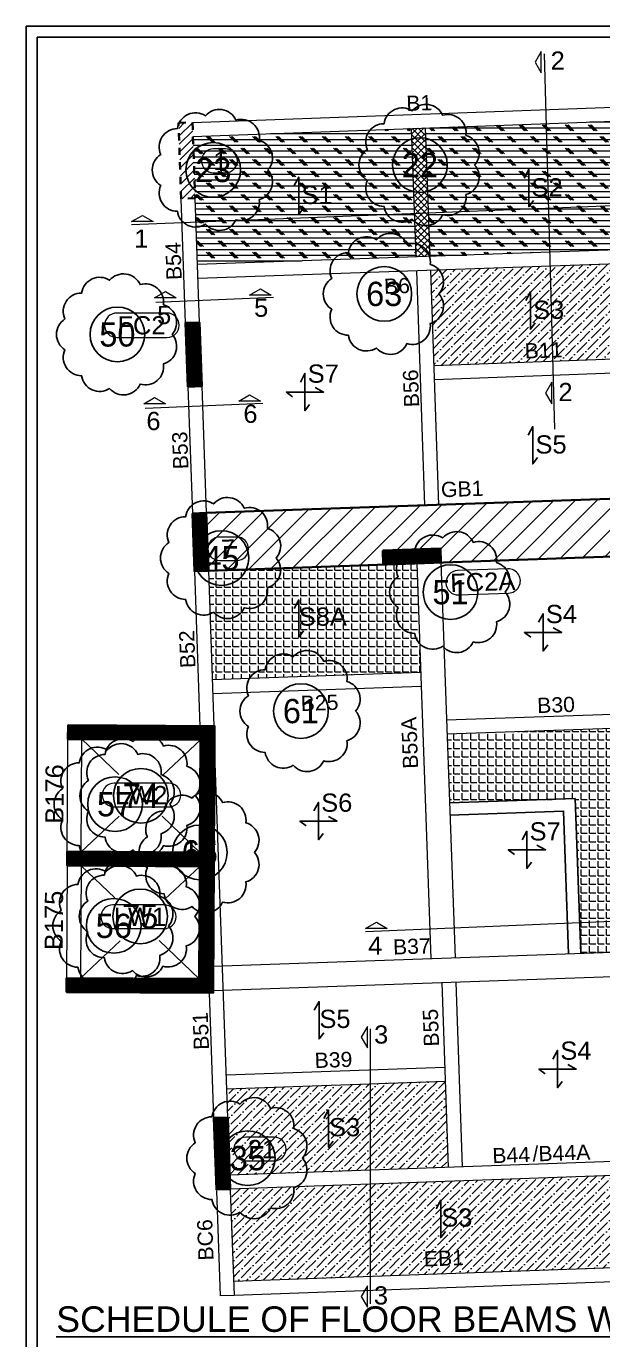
# Model space of a CAD drawing. Header units: millimetres. Extents: x 7675 to 3049577, y -133733 to 101877.
# Drawn here: x 2898307 to 2907792, y 77025 to 98635 of the extents above; entities that cross this region are included whole.
import ezdxf
from ezdxf.enums import TextEntityAlignment as Align

# ---------------------------------------------------------------- set-up
doc = ezdxf.new("R2010")
doc.units = ezdxf.units.MM
doc.header["$LTSCALE"] = 600
doc.linetypes.add('$0$DASHED2', pattern=[0.375, 0.25, -0.125])
doc.linetypes.add('Hidden', pattern=[4, 2, -2])
for name, color, linetype, lineweight in [('BEAM', 191, 'Continuous', 20), ('BEAM NO (H)', 121, 'Continuous', 20), ('BEAM NO (V)', 121, 'Continuous', 20), ('COL HATCH', 67, 'Continuous', 25), ('colno', 11, 'Continuous', 15), ('COLUMN', 84, 'Continuous', 30), ('GIRDER BEAM', 4, 'Continuous', 30), ('HATCH LIGHT_MOFA', 253, 'Continuous', 0), ('MAIN TEXT', 6, 'Continuous', 25), ('RC PARDI HATCH', 8, 'Continuous', 13), ('RCC PARDI', 2, 'Continuous', 20), ('sec', 2, 'Continuous', 13), ('SLAB', 1, 'Continuous', 25), ('SLAB MARK', 241, 'Continuous', 25), ('SLAB NO', 52, 'Continuous', 25), ('void', 45, 'Continuous', 18)]:
    doc.layers.add(name, color=color, linetype=linetype, lineweight=lineweight)
doc.layers.add('S-QUERY-NOTE', color=4, linetype='Continuous')
doc.layers.add('S-QUERY-WARNING', color=30, linetype='Continuous')
doc.styles.add('ARIAL', font='arial.ttf')
pattern_1 = [(44.684425, (2222075.1, -75728.195), (-10.0469908, 10.15827899), [])]
pattern_2 = [(45, (46286.416, -179883.063), (-10.60660172, 10.60660172), [])]
pattern_3 = [(0, (0, 0), (0, 95.25), []), (135, (47.62, -47.62), (-190.500082, -190.500082), [134.7039, -134.7039]), (135, (71.44, -47.62), (-190.500082, -190.500082), [134.7039, -134.7039]), (135, (95.25, -47.62), (-190.500082, -190.500082), [134.7039, -134.7039])]
pattern_4 = [(0, (0, 0), (0, 139.7), [101.6, -38.1]), (90, (0, 0), (-139.7, 9e-15), [101.6, -38.1])]

msp = doc.modelspace()

# ---------------------------------------------------------------- hatches: boundary and pattern name
at = {"layer": 'COL HATCH', "ltscale": 0.001}
h = msp.add_hatch(dxfattribs=at)
h.set_pattern_fill('ANSI31', color=99, scale=30, style=0)
h.paths.add_polyline_path([(2901042, 97053), (2900812, 97047), (2900857, 95798), (2901086, 95804)])
at = {"layer": 'COL HATCH'}
h = msp.add_hatch(dxfattribs=at)
h.set_pattern_fill('ANSI31', color=256, scale=120)
h.set_pattern_definition(pattern_2)
h.paths.add_polyline_path([(2901159, 93761), (2900929, 93753), (2900966, 92704), (2901196, 92712)])
at = {"layer": 'COL HATCH', "lineweight": 0}
h = msp.add_hatch(dxfattribs=at)
h.set_pattern_fill('ANSI31', color=256, scale=4.5, angle=359.6844)
h.set_pattern_definition(pattern_1)
h.paths.add_polyline_path([(2901270, 90627), (2901040, 90619), (2901074, 89669), (2901304, 89678)])
at = {"layer": 'COL HATCH'}
h = msp.add_hatch(dxfattribs=at)
h.set_pattern_fill('ANSI31', color=256, scale=120)
h.set_pattern_definition(pattern_2)
h.paths.add_polyline_path([(2904174, 90010), (2905123, 90043), (2905131, 89813), (2904182, 89780)])
at = {"layer": 'COL HATCH', "lineweight": 0}
h = msp.add_hatch(dxfattribs=at)
h.set_pattern_fill('ANSI31', color=256, scale=4.5, angle=359.6844)
h.set_pattern_definition(pattern_1)
h.paths.add_polyline_path([(2901163, 85043), (2898983, 85055), (2898982, 84825), (2901162, 84813), (2901152, 82963), (2898972, 82975), (2898971, 82745), (2901381, 82732), (2901405, 87122), (2898995, 87135), (2898993, 86905), (2901173, 86893)])
h = msp.add_hatch(dxfattribs=at)
h.set_pattern_fill('ANSI31', color=256, scale=4.5, angle=359.6844)
h.set_pattern_definition(pattern_1)
h.paths.add_polyline_path([(2901623, 80683), (2901393, 80675), (2901435, 79496), (2901665, 79504)])
at = {"layer": 'GIRDER BEAM', "lineweight": 20}
h = msp.add_hatch(dxfattribs=at)
h.set_pattern_fill('ANSI31', color=150, scale=2000)
h.set_pattern_definition([(45, (2491303.62, 332757.3), (-176.7767, 176.7767), [])])
h.paths.add_polyline_path([(2901270, 90627), (2908696, 90890), (2908729, 89941), (2901304, 89678)])
at = {"layer": 'HATCH LIGHT_MOFA', "true_color": 0x636466, "transparency": 33554687}
h = msp.add_hatch(dxfattribs=at)
h.set_pattern_fill('CORK', color=251, scale=30)
h.set_pattern_definition(pattern_3)
h.paths.add_polyline_path([(2906859, 97034), (2904878, 96962), (2904929, 95567), (2906898, 95644)])
h.paths.add_polyline_path([(2908476, 97092), (2906859, 97034), (2906898, 95644), (2908525, 95708)])
h.paths.add_polyline_path([(2906898, 95644), (2904929, 95567), (2904955, 94848), (2906919, 94917)])
h.paths.add_polyline_path([(2908525, 95708), (2906898, 95644), (2906919, 94917), (2908191, 94962), (2908551, 94974)])
h.paths.add_polyline_path([(2906542, 95752), (2907210, 95752), (2907210, 96217), (2906542, 96217)], flags=9)
h.paths.add_polyline_path([(2908554, 95746), (2908526, 96554), (2908138, 96540), (2908167, 95732)], flags=9)
h = msp.add_hatch(dxfattribs=at)
h.set_pattern_fill('CORK', color=251, scale=30)
h.set_pattern_definition(pattern_3)
h.paths.add_polyline_path([(2901050, 96823), (2904648, 96954), (2904725, 94840), (2901125, 94714)])
at = {"layer": 'HATCH LIGHT_MOFA'}
h = msp.add_hatch(dxfattribs=at)
h.set_pattern_fill('ANSI36', color=256, scale=30)
h.paths.add_polyline_path([(2904963, 94619), (2908559, 94745), (2908614, 93187), (2905018, 93051)])
h = msp.add_hatch(dxfattribs=at)
h.set_pattern_fill('ANGLE', color=256, scale=20)
h.set_pattern_definition(pattern_4)
h.paths.add_polyline_path([(2902573, 89723), (2901304, 89678), (2901367, 87889), (2904795, 88009), (2904732, 89799), (2901304, 89678), (2901284, 89677), (2902553, 89722)])
h = msp.add_hatch(dxfattribs=at)
h.set_pattern_fill('ANGLE', color=256, scale=20)
h.set_pattern_definition(pattern_4)
h.paths.add_polyline_path([(2907431, 83377), (2908960, 83441), (2908932, 84241), (2908878, 85740), (2908830, 87120), (2905231, 86992), (2905272, 85856), (2907341, 85929)])
h = msp.add_hatch(dxfattribs=at)
h.set_pattern_fill('ANSI36', color=256, scale=30)
edge = h.paths.add_edge_path()
edge.add_line((2905130, 81278), (2901606, 81153))
edge.add_line((2901606, 81153), (2901656, 79734))
edge.add_line((2901656, 79734), (2905250, 79860))
edge.add_line((2905250, 79860), (2905200, 81280))
h = msp.add_hatch(dxfattribs=at)
h.set_pattern_fill('ANSI36', color=256, scale=30)
edge = h.paths.add_edge_path()
edge.add_line((2909090, 79767), (2901665, 79504))
edge.add_line((2901665, 79504), (2901718, 77985))
edge.add_line((2901718, 77985), (2909144, 78247))
edge.add_line((2909144, 78247), (2909090, 79767))
at = {"layer": 'RC PARDI HATCH'}
h = msp.add_hatch(dxfattribs=at)
h.set_pattern_fill('ANSI37', color=256, scale=600)
h.set_pattern_definition([(45, (2894726.755, 206159.45), (-53.03301, 53.03301), []), (135, (2894726.755, 206159.45), (-53.03301, -53.03301), [])])
h.paths.add_polyline_path([(2904878, 96962), (2904648, 96954), (2904725, 94840), (2904955, 94849)])

# ---------------------------------------------------------------- linework, layer by layer
at = {"color": 5}
msp.add_lwpolyline([(2974419, 45004), (2974419, 98635), (2898307, 98635), (2898307, 45004)], close=True, dxfattribs=at)
at = {"color": 6}
msp.add_lwpolyline([(2974239, 45184), (2974239, 98455), (2898487, 98455), (2898487, 45184)], close=True, dxfattribs=at)
at = {"layer": 'BEAM'}
for p, q in [((2901042, 97053), (2908467, 97322)), ((2901050, 96823), (2908476, 97092)), ((2900929, 93753), (2900857, 95798)), ((2901159, 93761), (2901087, 95806)), ((2908191, 94962, 11196), (2901125, 94714, 11196)), ((2908199, 94732, 11196), (2901133, 94485, 11196)), ((2904868, 90755, 0), (2904733, 94611, 0)), ((2905098, 90763, 0), (2904963, 94619, 0)), ((2905018, 93051, 0), (2908614, 93187, 0)), ((2905026, 92822, 0), (2908623, 92957, 0)), ((2901196, 92712), (2901270, 90627)), ((2900966, 92704), (2901040, 90619)), ((2904732, 89799, 0), (2904962, 83293, 0)), ((2905131, 89813, 0), (2905362, 83308, 0)), ((2901074, 89669), (2901165, 87114)), ((2901304, 89678), (2901395, 87122)), ((2901367, 87889, 0), (2904795, 88009, 0)), ((2901375, 87659, 0), (2904803, 87779, 0)), ((2905222, 87222), (2908821, 87349)), ((2901623, 80683, -1), (2901395, 87122, -2)), ((2905230, 86992), (2908830, 87120)), ((2898983, 85055, -2), (2898993, 86905, -2)), ((2899213, 85054, -2), (2899223, 86904, -2)), ((2898983, 84826, -2), (2898971, 82976, -2)), ((2899213, 84824, -2), (2899201, 82974, -2)), ((2901383, 83173, -2), (2908960, 83436, 0)), ((2901381, 82773, -2), (2908974, 83036, 0)), ((2905143, 82900, 0), (2905250, 79860, 0)), ((2905373, 82908, 0), (2905480, 79868, 0)), ((2901393, 80675), (2901320, 82733)), ((2901598, 81383, 0), (2905192, 81510, 0)), ((2901606, 81153, 0), (2905200, 81280, 0)), ((2909082, 79994, 11196), (2901657, 79734, 11196)), ((2909090, 79764, 11196), (2901665, 79504, 11196)), ((2901436, 79476, 0), (2901497, 77747, 0)), ((2901665, 79484, 0), (2901727, 77755, 0)), ((2909144, 78248, 0), (2901719, 77985, 0)), ((2909152, 78018, 0), (2901727, 77755, 0)), ((2901727, 77755, 0), (2901497, 77747, 0))]:
    msp.add_line(p, q, dxfattribs=at)
at = {"layer": 'colno'}
for points, elevation in [([(2901385, 96617, 1), (2901385, 96226), (2901585, 96226, 1), (2901585, 96617)], 5360), ([(2901488, 90231, 1), (2901488, 89845), (2901772, 89845, 1), (2901772, 90231)], 5360), ([(2905405, 89679, 1), (2905419, 89279), (2906244, 89309, 1), (2906230, 89709)], -11196), ([(2899754, 86183, 1), (2899754, 85791), (2900653, 85791, 1), (2900653, 86183)], 5359), ([(2899732, 84181, 1), (2899732, 83789), (2900577, 83789, 1), (2900577, 84181)], 5359), ([(2901919, 80358, 1), (2901919, 79967), (2902386, 79967, 1), (2902386, 80358)], 5360)]:
    msp.add_lwpolyline(points, format="xyb", close=True, dxfattribs=dict(at, elevation=elevation))
msp.add_lwpolyline([(2899797, 93916, 1), (2899797, 93515), (2900622, 93515, 1), (2900622, 93916)], format="xyb", close=True, dxfattribs=at)
at = {"layer": 'COLUMN', "linetype": 'Hidden', "ltscale": 0.1}
msp.add_lwpolyline([(2900812, 97047), (2901042, 97053), (2901086, 95804), (2900856, 95798)], close=True, dxfattribs=at)
at = {"layer": 'COLUMN', "color": 2}
msp.add_lwpolyline([(2900929, 93753), (2901159, 93761), (2901196, 92712), (2900966, 92704)], close=True, dxfattribs=at)
at = {"layer": 'COLUMN'}
for points, elevation in [([(2901040, 90619), (2901270, 90627), (2901304, 89678), (2901074, 89669)], 0), ([(2901393, 80675), (2901623, 80683), (2901665, 79504), (2901435, 79496)], -1)]:
    msp.add_lwpolyline(points, close=True, dxfattribs=dict(at, elevation=elevation))
at = {"layer": 'COLUMN', "color": 2, "elevation": 0}
msp.add_lwpolyline([(2904174, 90010), (2905123, 90043), (2905131, 89813), (2904182, 89780)], close=True, dxfattribs=at)
at = {"layer": 'COLUMN', "elevation": -2}
msp.add_lwpolyline([(2901163, 85043), (2898983, 85055), (2898982, 84825), (2901162, 84813), (2901152, 82963), (2898972, 82975), (2898971, 82745), (2901381, 82732), (2901405, 87122), (2898995, 87135), (2898993, 86905), (2901173, 86893), (2901163, 85043), (2898983, 85055), (2898982, 84825), (2901162, 84813)], dxfattribs=at)
at = {"layer": 'GIRDER BEAM', "elevation": 0}
msp.add_lwpolyline([(2908729, 89941), (2901304, 89678), (2901270, 90627), (2908696, 90890)], close=True, dxfattribs=at)
at = {"layer": 'RCC PARDI'}
for p, q in [((2904725, 94840, 0), (2904648, 96954, 0)), ((2904955, 94849, 0), (2904878, 96962, 0))]:
    msp.add_line(p, q, dxfattribs=at)
at = {"layer": 'S-QUERY-NOTE'}
for points in [[(2901093, 85974, 0.55), (2900950, 86460, 0.55), (2900567, 86792, 0.55), (2900065, 86865, 0.55), (2899604, 86654, 0.55), (2899330, 86227, 0.55), (2899330, 85720, 0.55), (2899604, 85294, 0.55), (2900065, 85083, 0.55), (2900567, 85155, 0.55), (2900950, 85487, 0.55)], [(2902063, 85043, 0.55), (2901920, 85530, 0.55), (2901537, 85862, 0.55), (2901035, 85934, 0.55), (2900574, 85724, 0.55), (2900300, 85297, 0.55), (2900300, 84790, 0.55), (2900574, 84363, 0.55), (2901035, 84153, 0.55), (2901537, 84225, 0.55), (2901920, 84557, 0.55)], [(2901082, 83989, 0.55), (2900940, 84476, 0.55), (2900556, 84808, 0.55), (2900054, 84880, 0.55), (2899593, 84669, 0.55), (2899319, 84243, 0.55), (2899319, 83736, 0.55), (2899593, 83309, 0.55), (2900054, 83098, 0.55), (2900556, 83170, 0.55), (2900940, 83503, 0.55)]]:
    msp.add_lwpolyline(points, format="xyb", close=True, dxfattribs=at)
for centre in [(2900193, 85974), (2901163, 85043), (2900182, 83989)]:
    msp.add_circle(centre, 450, dxfattribs=at)
at = {"layer": 'S-QUERY-WARNING'}
for points in [[(2902284, 96271, 0.55), (2902141, 96757, 0.55), (2901758, 97090, 0.55), (2901256, 97162, 0.55), (2900795, 96951, 0.55), (2900521, 96524, 0.55), (2900521, 96017, 0.55), (2900795, 95591, 0.55), (2901256, 95380, 0.55), (2901758, 95452, 0.55), (2902141, 95784, 0.55)], [(2905684, 96352, 0.55), (2905541, 96839, 0.55), (2905158, 97171, 0.55), (2904656, 97243, 0.55), (2904195, 97032, 0.55), (2903921, 96606, 0.55), (2903921, 96099, 0.55), (2904195, 95672, 0.55), (2904656, 95461, 0.55), (2905158, 95533, 0.55), (2905541, 95866, 0.55)], [(2905097, 94232, 0.55), (2904954, 94718, 0.55), (2904571, 95050, 0.55), (2904069, 95123, 0.55), (2903607, 94912, 0.55), (2903333, 94485, 0.55), (2903333, 93978, 0.55), (2903607, 93552, 0.55), (2904069, 93341, 0.55), (2904571, 93413, 0.55), (2904954, 93745, 0.55)], [(2900707, 93565, 0.55), (2900564, 94052, 0.55), (2900181, 94384, 0.55), (2899679, 94456, 0.55), (2899218, 94246, 0.55), (2898944, 93819, 0.55), (2898944, 93312, 0.55), (2899218, 92885, 0.55), (2899679, 92675, 0.55), (2900181, 92747, 0.55), (2900564, 93079, 0.55)], [(2902419, 89886, 0.55), (2902276, 90373, 0.55), (2901893, 90705, 0.55), (2901391, 90777, 0.55), (2900929, 90566, 0.55), (2900655, 90140, 0.55), (2900655, 89633, 0.55), (2900929, 89206, 0.55), (2901391, 88995, 0.55), (2901893, 89068, 0.55), (2902276, 89400, 0.55)], [(2906188, 89325, 0.55), (2906045, 89811, 0.55), (2905662, 90144, 0.55), (2905160, 90216, 0.55), (2904699, 90005, 0.55), (2904425, 89578, 0.55), (2904425, 89071, 0.55), (2904699, 88645, 0.55), (2905160, 88434, 0.55), (2905662, 88506, 0.55), (2906045, 88838, 0.55)], [(2903727, 87368, 0.55), (2903584, 87854, 0.55), (2903201, 88186, 0.55), (2902699, 88259, 0.55), (2902238, 88048, 0.55), (2901963, 87621, 0.55), (2901963, 87114, 0.55), (2902238, 86688, 0.55), (2902699, 86477, 0.55), (2903201, 86549, 0.55), (2903584, 86881, 0.55)], [(2900668, 85836, 0.55), (2900525, 86323, 0.55), (2900142, 86655, 0.55), (2899640, 86727, 0.55), (2899179, 86517, 0.55), (2898904, 86090, 0.55), (2898904, 85583, 0.55), (2899179, 85156, 0.55), (2899640, 84945, 0.55), (2900142, 85018, 0.55), (2900525, 85350, 0.55)], [(2902063, 85043, 0.55), (2901920, 85530, 0.55), (2901537, 85862, 0.55), (2901035, 85934, 0.55), (2900574, 85724, 0.55), (2900300, 85297, 0.55), (2900300, 84790, 0.55), (2900574, 84363, 0.55), (2901035, 84153, 0.55), (2901537, 84225, 0.55), (2901920, 84557, 0.55)], [(2900647, 83834, 0.55), (2900504, 84321, 0.55), (2900121, 84653, 0.55), (2899619, 84725, 0.55), (2899157, 84515, 0.55), (2898883, 84088, 0.55), (2898883, 83581, 0.55), (2899157, 83154, 0.55), (2899619, 82944, 0.55), (2900121, 83016, 0.55), (2900504, 83348, 0.55)], [(2902852, 80012, 0.55), (2902709, 80499, 0.55), (2902326, 80831, 0.55), (2901824, 80903, 0.55), (2901363, 80692, 0.55), (2901088, 80266, 0.55), (2901088, 79759, 0.55), (2901363, 79332, 0.55), (2901824, 79121, 0.55), (2902326, 79194, 0.55), (2902709, 79526, 0.55)]]:
    msp.add_lwpolyline(points, format="xyb", close=True, dxfattribs=at)
for centre in [(2901384, 96271), (2904784, 96352), (2904197, 94232), (2899807, 93565), (2901519, 89886), (2905288, 89325), (2902827, 87368), (2899768, 85836), (2901163, 85043), (2899747, 83834), (2901952, 80012)]:
    msp.add_circle(centre, 450, dxfattribs=at)
at = {"layer": 'sec', "linetype": 'Continuous'}
for points, elevation in [([(2906780, 97867), (2906780, 98222), (2906678, 98044), (2906780, 97867)], 11196), ([(2906828, 98179), (2907000, 92006)], 11196), ([(2900038, 95374), (2909216, 95736)], 11196), ([(2900396, 95421), (2900041, 95421), (2900219, 95524), (2900396, 95421)], 11196), ([(2900441, 94096), (2902375, 94176)], 0), ([(2906953, 92423), (2906953, 92778), (2906850, 92600), (2906953, 92423)], 11196), ([(2900265, 92351), (2902198, 92432)], 0), ([(2903887, 83743), (2909776, 83988)], 11196), ([(2904245, 83790), (2903891, 83790), (2904068, 83893), (2904245, 83790)], 11196), ([(2903921, 81826), (2903921, 82181), (2903818, 82003), (2903921, 81826)], 11196), ([(2903968, 82138), (2903968, 77614)], 11196), ([(2903921, 77559), (2903921, 77914), (2903818, 77737), (2903921, 77559)], 11196)]:
    msp.add_lwpolyline(points, dxfattribs=dict(at, elevation=elevation))
for points in [[(2900774, 94167), (2900419, 94167), (2900596, 94269), (2900774, 94167)], [(2902337, 94212), (2901982, 94212), (2902159, 94315), (2902337, 94212)], [(2900597, 92422), (2900242, 92422), (2900420, 92525), (2900597, 92422)], [(2902160, 92467), (2901806, 92467), (2901983, 92570), (2902160, 92467)]]:
    msp.add_lwpolyline(points, dxfattribs=at)
at = {"layer": 'SLAB', "linetype": '$0$DASHED2', "ltscale": 500, "elevation": 0}
msp.add_lwpolyline([(2905270, 85856), (2907341, 85929), (2907431, 83381)], dxfattribs=at)
at = {"layer": 'SLAB', "elevation": 0}
msp.add_lwpolyline([(2905277, 85656), (2907148, 85722), (2907231, 83374)], dxfattribs=at)
at = {"layer": 'SLAB MARK', "elevation": 11196}
for points in [[(2906652, 95768), (2906575, 95665), (2906575, 96279), (2906499, 96138)], [(2902868, 95643), (2902791, 95541), (2902791, 96154), (2902715, 96014)], [(2906680, 93753), (2906603, 93651), (2906603, 94264), (2906526, 94124)], [(2906718, 91538), (2906641, 91435), (2906641, 92049), (2906564, 91908)], [(2902867, 88687), (2902790, 88585), (2902790, 89198), (2902713, 89058)], [(2906888, 88457), (2906812, 88355), (2906812, 88968), (2906735, 88828)], [(2906607, 88585), (2906505, 88662), (2907118, 88662), (2906978, 88738)], [(2903192, 85353), (2903116, 85251), (2903116, 85864), (2903039, 85724)], [(2902911, 85481), (2902809, 85558), (2903422, 85558), (2903282, 85634)], [(2906621, 84880), (2906544, 84778), (2906544, 85392), (2906467, 85251)], [(2906340, 85008), (2906237, 85085), (2906851, 85085), (2906710, 85162)], [(2903201, 82076), (2903124, 81973), (2903124, 82587), (2903047, 82446)], [(2907127, 81273), (2907050, 81170), (2907050, 81784), (2906973, 81643)], [(2906846, 81400), (2906743, 81477), (2907357, 81477), (2907216, 81554)], [(2903359, 80294), (2903282, 80191), (2903282, 80805), (2903205, 80664)]]:
    msp.add_lwpolyline(points, dxfattribs=at)
at = {"layer": 'SLAB MARK'}
for points in [[(2902970, 92411), (2902893, 92309), (2902893, 92923), (2902817, 92782)], [(2902689, 92539), (2902587, 92616), (2903200, 92616), (2903059, 92693)], [(2905205, 78807), (2905128, 78705), (2905128, 79319), (2905052, 79178)]]:
    msp.add_lwpolyline(points, dxfattribs=at)
at = {"layer": 'void'}
for p, q in [((2899223, 86904, -2), (2899829, 86323, -2)), ((2901173, 86893, -2), (2900560, 86317, -2)), ((2899838, 85641, -2), (2899213, 85054, -2)), ((2900543, 85638, -2), (2901163, 85043, -2)), ((2899213, 84824, -2), (2899766, 84294, -2)), ((2901162, 84813, -2), (2900589, 84276, -2)), ((2899853, 83586, -2), (2899201, 82974, -2)), ((2900496, 83593, -2), (2901152, 82963, -2))]:
    msp.add_line(p, q, dxfattribs=at)

# ---------------------------------------------------------------- texts
at = {"layer": 'BEAM NO (H)', "style": 'ARIAL'}
for s, p in [('B1', (2904774, 97373, 0)), ('B6', (2904406, 94364, 11196)), ('B11', (2906818, 93304, 0)), ('GB1', (2905480, 91023, 11196)), ('B25', (2903133, 87504, 0)), ('B30', (2907024, 87470, 0)), ('B37', (2904652, 83497, 11196)), ('B39', (2903362, 81630, 0)), ('B44', (2906286, 80064, 11196)), ('EB1', (2905178, 78366))]:
    msp.add_text(s, height=250, rotation=2.0315, dxfattribs=at).set_placement(p, align=Align.MIDDLE_CENTER)
at = {"layer": 'BEAM NO (H)', "color": 4, "style": 'ARIAL'}
for s, p in [('B176', (2898772, 86003, 11195)), ('B175', (2898761, 83923, 11195))]:
    msp.add_text(s, height=300, rotation=89.6844, dxfattribs=at).set_placement(p, align=Align.MIDDLE_CENTER)
at = {"layer": 'BEAM NO (H)', "color": 1, "style": 'ARIAL'}
msp.add_text('/B44A', height=250, rotation=2.0315, dxfattribs=at).set_placement((2907112, 80098, 11196), align=Align.MIDDLE_CENTER)
at = {"layer": 'BEAM NO (V)', "style": 'ARIAL'}
for s, p in [('B54', (2900730, 94770, 11196)), ('B56', (2904638, 92677, 11196)), ('B53', (2900840, 91656, 11196)), ('B52', (2900956, 88386, 11196)), ('B55A', (2904616, 86846, 11196)), ('B51', (2901179, 82105, 11196)), ('B55', (2904965, 82158, 11196)), ('BC6', (2901253, 78667, 0))]:
    msp.add_text(s, height=250, rotation=92.0326, dxfattribs=at).set_placement(p, align=Align.MIDDLE_CENTER)
at = {"layer": 'colno', "style": 'ARIAL'}
for s, rotation, p in [('1', 0.0009, (2901501, 96421, 5360)), ('FC2', 0.0009, (2900203, 93715)), ('7', 2.0324, (2901630, 90040, 5360)), ('FC2A', 2.0324, (2905818, 89494, -11196)), ('LW2', 0, (2900199, 85986, 5359)), ('LW1', 0, (2900178, 83984, 5359)), ('21', 0.0009, (2902185, 80162, 5360))]:
    msp.add_text(s, height=300, rotation=rotation, dxfattribs=at).set_placement(p, align=Align.MIDDLE_CENTER)
at = {"layer": 'MAIN TEXT', "linetype": 'Continuous', "style": 'ARIAL'}
msp.add_text('%%USCHEDULE OF FLOOR BEAMS WING B:-', height=420, dxfattribs=at).set_placement((2904424, 77364), align=Align.MIDDLE)
at = {"layer": 'S-QUERY-NOTE'}
for s, p in [('74', (2900193, 85974)), ('66', (2901163, 85043)), ('75', (2900182, 83989))]:
    msp.add_text(s, height=400, dxfattribs=at).set_placement(p, align=Align.MIDDLE_CENTER)
at = {"layer": 'S-QUERY-WARNING'}
for s, p in [('23', (2901384, 96271)), ('22', (2904784, 96352)), ('63', (2904197, 94232)), ('50', (2899807, 93565)), ('45', (2901519, 89886)), ('51', (2905288, 89325)), ('61', (2902827, 87368)), ('57', (2899768, 85836)), ('15', (2901163, 85043)), ('56', (2899747, 83834)), ('35', (2901952, 80012))]:
    msp.add_text(s, height=400, dxfattribs=at).set_placement(p, align=Align.MIDDLE_CENTER)
at = {"layer": 'sec', "linetype": 'Continuous', "style": 'ARIAL'}
for s, p in [('2', (2906935, 97920)), ('1', (2900083, 94990, 11196)), ('5', (2900460, 93735, 0)), ('5', (2902056, 93855, 5360)), ('2', (2907063, 92467, 11196)), ('6', (2900284, 91991, 0)), ('6', (2901880, 92110, 5360)), ('4', (2903932, 83359, 11196)), ('3', (2904031, 81897)), ('3', (2904027, 77604))]:
    msp.add_text(s, height=300, dxfattribs=at).set_placement(p)
at = {"layer": 'SLAB NO', "style": 'ARIAL'}
for s, p in [('S1', (2903092, 95860, 11196)), ('S2', (2906876, 95985, 11196)), ('S3', (2906903, 93970, 11196)), ('S7', (2903194, 92920)), ('S5', (2906942, 91755, 11196)), ('S8A', (2903187, 88922, 11196)), ('S4', (2907112, 88965, 11196)), ('S6', (2903416, 85861, 11196)), ('S7', (2906845, 85389, 11196)), ('S5', (2903387, 82304, 11196)), ('S4', (2907351, 81781, 11196)), ('S3', (2903545, 80522, 11196)), ('S3', (2905391, 79036))]:
    msp.add_text(s, height=300, dxfattribs=at).set_placement(p, align=Align.MIDDLE_CENTER)

doc.saveas('drawing.dxf')
